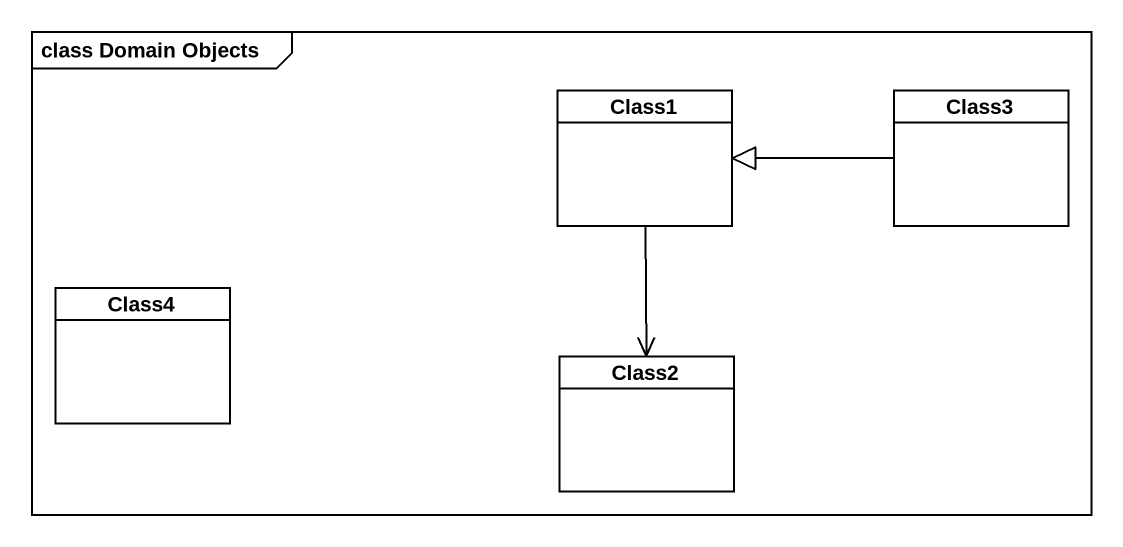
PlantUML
@startuml
mainframe class Domain Objects
hide circle
hide empty members
class Class1
class Class3
class Class4
class Class2
Class1 --> Class2
Class3 -left-|> Class1
@enduml
